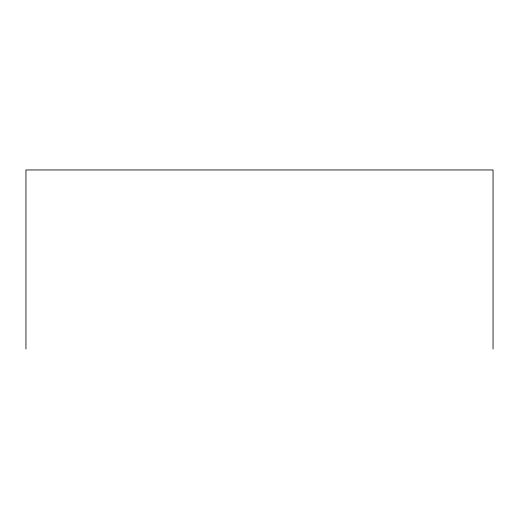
<?xml version="1.0" encoding="UTF-8"?>
<svg xmlns="http://www.w3.org/2000/svg" width="519" height="519" viewBox="0 0 519 519"><rect width="100%" height="100%" fill="white"/><g stroke="black" fill="none" stroke-linecap="round" stroke-linejoin="round"><path stroke-width="0.78" d="M493.05 349.04L493.05 169.96L25.95 169.96L25.95 349.04"/></g></svg>
